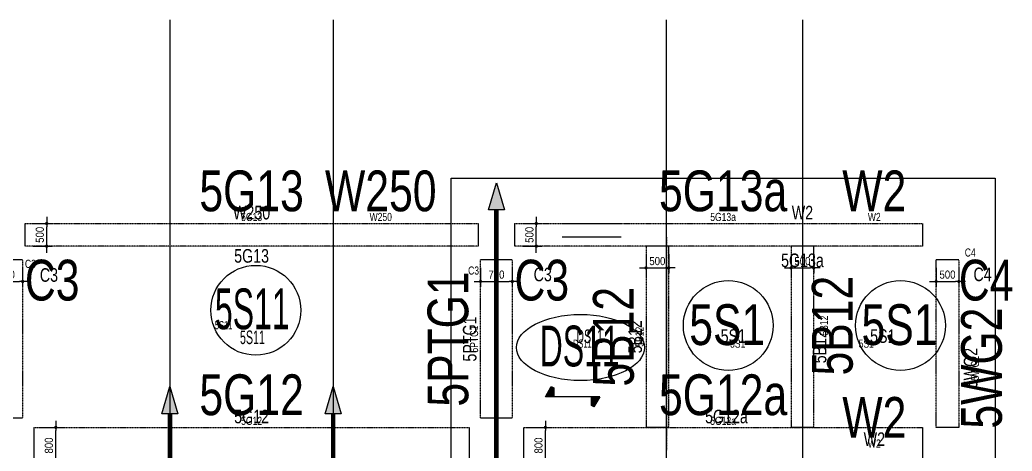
# Model space of a CAD drawing. Header units: millimetres. Extents: x 90970 to 179136, y 102485 to 153500.
# Drawn here: x 156642 to 178530, y 143980 to 153500 of the extents above; entities that cross this region are included whole.
import ezdxf
from ezdxf.enums import TextEntityAlignment as Align

# ---------------------------------------------------------------- set-up
doc = ezdxf.new("R2010")
doc.units = ezdxf.units.MM
doc.linetypes.add('HID', pattern=[2.3, 1.5, -0.8])
doc.linetypes.add('HIDDEN2', pattern=[0.1875, 0.125, -0.0625])
doc.layers.get('Defpoints').update_dxf_attribs({"color": 159})
for name, color, linetype in [('^DECK', 130, 'Continuous'), ('A-CEN', 1, 'Continuous'), ('A-OPEN', 1, 'Continuous'), ('BEAM-TEXT', 4, 'Continuous'), ('BEAM-TEXT @ 100', 4, 'Continuous'), ('BEAM-TEXT @ 300', 4, 'Continuous'), ('BEAM-TEXT @ 60', 4, 'Continuous'), ('COLUMN-TEXT', 2, 'Continuous'), ('COLUMN-TEXT @ 100', 2, 'Continuous'), ('COLUMN-TEXT @ 300', 2, 'Continuous'), ('COLUMN-TEXT @ 60', 2, 'Continuous'), ('DECK-PL', 4, 'Continuous'), ('DECK-SLAB', 4, 'Continuous'), ('DECK-SLAB @ 100', 4, 'Continuous'), ('DECK-SLAB @ 300', 4, 'Continuous'), ('DECK-SLAB @ 60', 4, 'Continuous'), ('GIRDER-TEXT', 7, 'Continuous'), ('GIRDER-TEXT @ 100', 7, 'Continuous'), ('GIRDER-TEXT @ 300', 7, 'Continuous'), ('GIRDER-TEXT @ 60', 7, 'Continuous'), ('PT', 251, 'Continuous'), ('TXT-SLAB', 6, 'Continuous'), ('TXT-SLAB @ 100', 6, 'Continuous'), ('TXT-SLAB @ 300', 6, 'Continuous'), ('TXT-SLAB @ 60', 6, 'Continuous'), ('WALL-TEXT', 6, 'Continuous'), ('WALL-TEXT @ 100', 6, 'Continuous'), ('WALL-TEXT @ 300', 6, 'Continuous'), ('WALL-TEXT @ 60', 6, 'Continuous'), ('보(beam)', 4, 'HID'), ('보(girder)', 7, 'HID'), ('슬래브라인', 7, 'Continuous')]:
    doc.layers.add(name, color=color, linetype=linetype)
doc.layers.add('NOPLOT', color=191, linetype='Continuous', plot=False)
doc.styles.add('Gdim', font='Dotum.ttf', dxfattribs={"width": 0.9})
doc.styles.add('Gtx', font='Dotum.ttf')
doc.dimstyles.new('Gdim200', dxfattribs={"dimscale": 200, "dimtxt": 3, "dimasz": 1.2, "dimexe": 2, "dimexo": 3, "dimgap": 1, "dimtad": 1, "dimdsep": 46, "dimlunit": 6, "dimtxsty": 'Gdim', "dimblk1": '_CIDOT', "dimblk2": '_CIDOT', "dimsah": 1, "dimcen": 2.5, "dimdle": 2, "dimclrd": 1, "dimclre": 1, "dimclrt": 3, "dimazin": 2, "dimtfac": 1, "dimtix": 1, "dimtmove": 2, "dimatfit": 3, "dimldrblk": '_CIDOT', "dimfxl": 0, "dimtolj": 1, "dimtzin": 0, "dimarcsym": 0})

# ---------------------------------------------------------------- blocks, each defined once
blk = doc.blocks.new('_CIDOT')
at = {"color": 0, "linetype": 'ByBlock'}
blk.add_line((2, 0), (-1, 0), dxfattribs=at)
at = {"color": 0, "linetype": 'ByBlock', "const_width": 0.5}
blk.add_lwpolyline([(-0.25, 0, 1), (0.25, 0, 1)], format="xyb", close=True, dxfattribs=at)
blk = doc.blocks.new('*D299')
at = {"layer": 'Defpoints', "color": 155, "lineweight": -2, "transparency": 16777216}
for p, q in [((-1725, 650), (-1305, 650)), ((-1425, 222), (-1425, 578)), ((-1725, 150), (-1305, 150))]:
    blk.add_line(p, q, dxfattribs=at)
at = {"layer": 'Defpoints', "color": 0, "transparency": 16777216}
for p in [(-1905, 650), (-1425, 650), (-1905, 150)]:
    blk.add_point(p, dxfattribs=at)
at = {"layer": 'Defpoints', "color": 155, "lineweight": -2, "transparency": 16777216, "xscale": 71.99999999999994, "yscale": 71.99999999999994, "zscale": 71.99999999999994}
for p, rotation in [((-1425, 650), 90), ((-1425, 150), 270)]:
    blk.add_blockref('_CIDOT', p, dxfattribs=dict(at, rotation=rotation))
at = {"layer": 'Defpoints', "color": 3, "transparency": 16777216, "insert": (-1576, 400), "char_height": 180, "attachment_point": 5, "rotation": 90, "style": 'Gdim'}
blk.add_mtext('\\A1;{\\C155;500}', dxfattribs=at)
blk = doc.blocks.new('*D279')
at = {"layer": 'Defpoints', "color": 155, "lineweight": -2, "transparency": 16777216}
for p, q in [((-1825, 750), (-1405, 750)), ((-1525, 122), (-1525, 678)), ((-1825, 50), (-1405, 50))]:
    blk.add_line(p, q, dxfattribs=at)
at = {"layer": 'Defpoints', "color": 0, "transparency": 16777216}
for p in [(-2005, 750), (-1525, 750), (-2005, 50)]:
    blk.add_point(p, dxfattribs=at)
at = {"layer": 'Defpoints', "color": 155, "lineweight": -2, "transparency": 16777216, "xscale": 71.99999999999994, "yscale": 71.99999999999994, "zscale": 71.99999999999994}
for p, rotation in [((-1525, 750), 90), ((-1525, 50), 270)]:
    blk.add_blockref('_CIDOT', p, dxfattribs=dict(at, rotation=rotation))
at = {"layer": 'Defpoints', "color": 3, "transparency": 16777216, "insert": (-1676, 400), "char_height": 180, "attachment_point": 5, "rotation": 90, "style": 'Gdim'}
blk.add_mtext('\\A1;{\\C155;700}', dxfattribs=at)
blk = doc.blocks.new('*D303')
at = {"layer": 'Defpoints', "color": 155, "lineweight": -2, "transparency": 16777216}
for p, q in [((-1725, 650), (-1305, 650)), ((-1425, 222), (-1425, 578)), ((-1725, 150), (-1305, 150))]:
    blk.add_line(p, q, dxfattribs=at)
at = {"layer": 'Defpoints', "color": 0, "transparency": 16777216}
for p in [(-1905, 650), (-1425, 650), (-1905, 150)]:
    blk.add_point(p, dxfattribs=at)
at = {"layer": 'Defpoints', "color": 155, "lineweight": -2, "transparency": 16777216, "xscale": 71.99999999999994, "yscale": 71.99999999999994, "zscale": 71.99999999999994}
for p, rotation in [((-1425, 650), 90), ((-1425, 150), 270)]:
    blk.add_blockref('_CIDOT', p, dxfattribs=dict(at, rotation=rotation))
at = {"layer": 'Defpoints', "color": 3, "transparency": 16777216, "insert": (-1576, 400), "char_height": 180, "attachment_point": 5, "rotation": 90, "style": 'Gdim'}
blk.add_mtext('\\A1;{\\C155;500}', dxfattribs=at)
blk = doc.blocks.new('*D301')
at = {"layer": 'Defpoints', "color": 155, "lineweight": -2, "transparency": 16777216}
for p, q in [((-1725, 650), (-1305, 650)), ((-1425, 222), (-1425, 578)), ((-1725, 150), (-1305, 150))]:
    blk.add_line(p, q, dxfattribs=at)
at = {"layer": 'Defpoints', "color": 0, "transparency": 16777216}
for p in [(-1905, 650), (-1425, 650), (-1905, 150)]:
    blk.add_point(p, dxfattribs=at)
at = {"layer": 'Defpoints', "color": 155, "lineweight": -2, "transparency": 16777216, "xscale": 71.99999999999994, "yscale": 71.99999999999994, "zscale": 71.99999999999994}
for p, rotation in [((-1425, 650), 90), ((-1425, 150), 270)]:
    blk.add_blockref('_CIDOT', p, dxfattribs=dict(at, rotation=rotation))
at = {"layer": 'Defpoints', "color": 3, "transparency": 16777216, "insert": (-1576, 400), "char_height": 180, "attachment_point": 5, "rotation": 90, "style": 'Gdim'}
blk.add_mtext('\\A1;{\\C155;500}', dxfattribs=at)
blk = doc.blocks.new('*D305')
at = {"layer": 'Defpoints', "color": 155, "lineweight": -2, "transparency": 16777216}
for p, q in [((-1725, 800), (-1305, 800)), ((-1425, 72), (-1425, 728)), ((-1725, 0), (-1305, 0))]:
    blk.add_line(p, q, dxfattribs=at)
at = {"layer": 'Defpoints', "color": 0, "transparency": 16777216}
for p in [(-1905, 800), (-1425, 800), (-1905, 0)]:
    blk.add_point(p, dxfattribs=at)
at = {"layer": 'Defpoints', "color": 155, "lineweight": -2, "transparency": 16777216, "xscale": 71.99999999999994, "yscale": 71.99999999999994, "zscale": 71.99999999999994}
for p, rotation in [((-1425, 800), 90), ((-1425, 0), 270)]:
    blk.add_blockref('_CIDOT', p, dxfattribs=dict(at, rotation=rotation))
at = {"layer": 'Defpoints', "color": 3, "transparency": 16777216, "insert": (-1576, 400), "char_height": 180, "attachment_point": 5, "rotation": 90, "style": 'Gdim'}
blk.add_mtext('\\A1;{\\C155;800}', dxfattribs=at)
blk = doc.blocks.new('*D315')
at = {"layer": 'Defpoints', "color": 155, "lineweight": -2, "transparency": 16777216}
for p, q in [((-1725, 800), (-1305, 800)), ((-1425, 72), (-1425, 728)), ((-1725, 0), (-1305, 0))]:
    blk.add_line(p, q, dxfattribs=at)
at = {"layer": 'Defpoints', "color": 0, "transparency": 16777216}
for p in [(-1905, 800), (-1425, 800), (-1905, 0)]:
    blk.add_point(p, dxfattribs=at)
at = {"layer": 'Defpoints', "color": 155, "lineweight": -2, "transparency": 16777216, "xscale": 71.99999999999994, "yscale": 71.99999999999994, "zscale": 71.99999999999994}
for p, rotation in [((-1425, 800), 90), ((-1425, 0), 270)]:
    blk.add_blockref('_CIDOT', p, dxfattribs=dict(at, rotation=rotation))
at = {"layer": 'Defpoints', "color": 3, "transparency": 16777216, "insert": (-1576, 400), "char_height": 180, "attachment_point": 5, "rotation": 90, "style": 'Gdim'}
blk.add_mtext('\\A1;{\\C155;800}', dxfattribs=at)
blk = doc.blocks.new('*U1035')
at = {"layer": 'COLUMN-TEXT @ 100', "color": 3, "style": 'Gtx', "width": 0.8}
blk.add_text('C3', height=300, dxfattribs=at).set_placement((157083, 148018), align=Align.TOP_LEFT)
at = {"layer": 'COLUMN-TEXT @ 300', "color": 3, "style": 'Gtx', "width": 0.8}
blk.add_text('C3', height=900, dxfattribs=at).set_placement((156754, 148205), align=Align.TOP_LEFT)
at = {"layer": 'COLUMN-TEXT @ 60', "color": 3, "style": 'Gtx', "width": 0.8}
blk.add_text('C3', height=180, dxfattribs=at).set_placement((156754, 148205), align=Align.TOP_LEFT)
blk = doc.blocks.new('*U1036')
at = {"layer": 'COLUMN-TEXT @ 100', "color": 3, "style": 'Gtx', "width": 0.8}
blk.add_text('C3', height=300, dxfattribs=at).set_placement((167975, 148030), align=Align.TOP_LEFT)
at = {"layer": 'COLUMN-TEXT @ 300', "color": 3, "style": 'Gtx', "width": 0.8}
blk.add_text('C3', height=900, dxfattribs=at).set_placement((167554, 148205), align=Align.TOP_LEFT)
at = {"layer": 'COLUMN-TEXT @ 60', "color": 3, "style": 'Gtx', "width": 0.8}
blk.add_text('C3', height=180, dxfattribs=at).set_placement((166530, 148057), align=Align.TOP_LEFT)
blk = doc.blocks.new('*U1058')
at = {"layer": 'GIRDER-TEXT @ 100', "style": 'Gtx', "width": 0.8}
blk.add_text('5G12', height=300, dxfattribs=at).set_placement((161754, 144505), align=Align.BOTTOM_CENTER)
at = {"layer": 'GIRDER-TEXT @ 300', "style": 'Gtx', "width": 0.8}
blk.add_text('5G12', height=900, dxfattribs=at).set_placement((161754, 144505), align=Align.BOTTOM_CENTER)
at = {"layer": 'GIRDER-TEXT @ 60', "style": 'Gtx', "width": 0.8}
blk.add_text('5G12', height=180, dxfattribs=at).set_placement((161754, 144505), align=Align.BOTTOM_CENTER)
blk = doc.blocks.new('*U1059')
at = {"layer": 'GIRDER-TEXT @ 100', "style": 'Gtx', "width": 0.8}
blk.add_text('5G12a', height=300, dxfattribs=at).set_placement((172228, 144505), align=Align.BOTTOM_CENTER)
at = {"layer": 'GIRDER-TEXT @ 300', "style": 'Gtx', "width": 0.8}
blk.add_text('5G12a', height=900, dxfattribs=at).set_placement((172154, 144505), align=Align.BOTTOM_CENTER)
at = {"layer": 'GIRDER-TEXT @ 60', "style": 'Gtx', "width": 0.8}
blk.add_text('5G12a', height=180, dxfattribs=at).set_placement((172154, 144505), align=Align.BOTTOM_CENTER)
blk = doc.blocks.new('*U1066')
at = {"layer": 'GIRDER-TEXT @ 100', "style": 'Gtx', "width": 0.8}
blk.add_text('5G13', height=300, dxfattribs=at).set_placement((161754, 148050), align=Align.BOTTOM_CENTER)
at = {"layer": 'GIRDER-TEXT @ 300', "style": 'Gtx', "width": 0.8}
blk.add_text('5G13', height=900, dxfattribs=at).set_placement((161754, 149005), align=Align.BOTTOM_CENTER)
at = {"layer": 'GIRDER-TEXT @ 60', "style": 'Gtx', "width": 0.8}
blk.add_text('5G13', height=180, dxfattribs=at).set_placement((161754, 149005), align=Align.BOTTOM_CENTER)
blk = doc.blocks.new('*U1067')
at = {"layer": 'GIRDER-TEXT @ 100', "style": 'Gtx', "width": 0.8}
blk.add_text('5G13a', height=300, dxfattribs=at).set_placement((173904, 147952), align=Align.BOTTOM_CENTER)
at = {"layer": 'GIRDER-TEXT @ 300', "style": 'Gtx', "width": 0.8}
blk.add_text('5G13a', height=900, dxfattribs=at).set_placement((172154, 149005), align=Align.BOTTOM_CENTER)
at = {"layer": 'GIRDER-TEXT @ 60', "style": 'Gtx', "width": 0.8}
blk.add_text('5G13a', height=180, dxfattribs=at).set_placement((172154, 149005), align=Align.BOTTOM_CENTER)
blk = doc.blocks.new('*U1086')
at = {"layer": 'GIRDER-TEXT @ 100', "style": 'Gtx', "width": 0.8}
blk.add_text('5PTG1', height=300, rotation=90, dxfattribs=at).set_placement((166804, 146455), align=Align.BOTTOM_CENTER)
at = {"layer": 'GIRDER-TEXT @ 300', "style": 'Gtx', "width": 0.8}
blk.add_text('5PTG1', height=900, rotation=90, dxfattribs=at).set_placement((166804, 146455), align=Align.BOTTOM_CENTER)
at = {"layer": 'GIRDER-TEXT @ 60', "style": 'Gtx', "width": 0.8}
blk.add_text('5PTG1', height=180, rotation=90, dxfattribs=at).set_placement((166804, 146455), align=Align.BOTTOM_CENTER)
blk = doc.blocks.new('*D271')
at = {"layer": 'Defpoints', "color": 155, "lineweight": -2, "transparency": 16777216}
for p, q in [((-888, 550), (-468, 550)), ((-588, 122), (-588, 478)), ((-888, 50), (-468, 50))]:
    blk.add_line(p, q, dxfattribs=at)
at = {"layer": 'Defpoints', "color": 0, "transparency": 16777216}
for p in [(-1068, 550), (-588, 550), (-1068, 50)]:
    blk.add_point(p, dxfattribs=at)
at = {"layer": 'Defpoints', "color": 155, "lineweight": -2, "transparency": 16777216, "xscale": 71.99999999999994, "yscale": 71.99999999999994, "zscale": 71.99999999999994}
for p, rotation in [((-588, 550), 90), ((-588, 50), 270)]:
    blk.add_blockref('_CIDOT', p, dxfattribs=dict(at, rotation=rotation))
at = {"layer": 'Defpoints', "color": 3, "transparency": 16777216, "insert": (-738, 300), "char_height": 180, "attachment_point": 5, "rotation": 90, "style": 'Gdim'}
blk.add_mtext('\\A1;{\\C155;500}', dxfattribs=at)
blk = doc.blocks.new('*U1110')
at = {"layer": 'BEAM-TEXT @ 100', "style": 'Gtx', "width": 0.8}
blk.add_text('5B12', height=300, rotation=90, dxfattribs=at).set_placement((170454, 146505), align=Align.BOTTOM_CENTER)
at = {"layer": 'BEAM-TEXT @ 300', "style": 'Gtx', "width": 0.8}
blk.add_text('5B12', height=900, rotation=90, dxfattribs=at).set_placement((170454, 146505), align=Align.BOTTOM_CENTER)
at = {"layer": 'BEAM-TEXT @ 60', "style": 'Gtx', "width": 0.8}
blk.add_text('5B12', height=180, rotation=90, dxfattribs=at).set_placement((170454, 146505), align=Align.BOTTOM_CENTER)
blk = doc.blocks.new('*U1120')
at = {"layer": 'WALL-TEXT @ 100', "style": 'Gtx', "width": 0.8}
blk.add_text('W2', height=300, dxfattribs=at).set_placement((173904, 149005, 0), align=Align.BOTTOM_CENTER)
at = {"layer": 'WALL-TEXT @ 300', "style": 'Gtx', "width": 0.8}
blk.add_text('W2', height=900, dxfattribs=at).set_placement((175489, 149005, 0), align=Align.BOTTOM_CENTER)
at = {"layer": 'WALL-TEXT @ 60', "style": 'Gtx', "width": 0.8}
blk.add_text('W2', height=180, dxfattribs=at).set_placement((175489, 149005, 0), align=Align.BOTTOM_CENTER)
blk = doc.blocks.new('*U1150')
at = {"layer": 'WALL-TEXT @ 100', "style": 'Gtx', "width": 0.8}
blk.add_text('W2', height=300, dxfattribs=at).set_placement((175490, 144005, 0), align=Align.BOTTOM_CENTER)
at = {"layer": 'WALL-TEXT @ 300', "style": 'Gtx', "width": 0.8}
blk.add_text('W2', height=900, dxfattribs=at).set_placement((175490, 144005, 0), align=Align.BOTTOM_CENTER)
at = {"layer": 'WALL-TEXT @ 60', "style": 'Gtx', "width": 0.8}
blk.add_text('W2', height=180, dxfattribs=at).set_placement((175490, 144005, 0), align=Align.BOTTOM_CENTER)
blk = doc.blocks.new('*U1198')
at = {"layer": 'WALL-TEXT @ 100', "style": 'Gtx', "width": 0.8}
blk.add_text('W250', height=300, dxfattribs=at).set_placement((161754, 149005, 0), align=Align.BOTTOM_CENTER)
at = {"layer": 'WALL-TEXT @ 300', "style": 'Gtx', "width": 0.8}
blk.add_text('W250', height=900, dxfattribs=at).set_placement((164603, 149005, 0), align=Align.BOTTOM_CENTER)
at = {"layer": 'WALL-TEXT @ 60', "style": 'Gtx', "width": 0.8}
blk.add_text('W250', height=180, dxfattribs=at).set_placement((164603, 149005, 0), align=Align.BOTTOM_CENTER)
blk = doc.blocks.new('*U1218')
at = {"layer": 'COLUMN-TEXT @ 100', "color": 3, "style": 'Gtx', "width": 0.8}
blk.add_text('C4', height=300, dxfattribs=at).set_placement((177677, 148032), align=Align.TOP_LEFT)
at = {"layer": 'COLUMN-TEXT @ 300', "color": 3, "style": 'Gtx', "width": 0.8}
blk.add_text('C4', height=900, dxfattribs=at).set_placement((177354, 148205), align=Align.TOP_LEFT)
at = {"layer": 'COLUMN-TEXT @ 60', "color": 3, "style": 'Gtx', "width": 0.8}
blk.add_text('C4', height=180, dxfattribs=at).set_placement((177485, 148455), align=Align.TOP_LEFT)
blk = doc.blocks.new('*U1255')
at = {"layer": 'TXT-SLAB @ 100', "style": 'Gtx', "width": 0.6}
blk.add_text('5S11', height=300, dxfattribs=at).set_placement((161498, 146343))
at = {"layer": 'TXT-SLAB @ 300', "style": 'Gtx', "width": 0.6}
blk.add_text('5S11', height=900, dxfattribs=at).set_placement((160944, 146671))
at = {"layer": 'TXT-SLAB @ 60', "style": 'Gtx', "width": 0.6}
blk.add_text('5S11', height=180, dxfattribs=at).set_placement((160944, 146671))
blk = doc.blocks.new('*U1256')
at = {"layer": 'TXT-SLAB @ 100', "style": 'Gtx', "width": 0.8}
blk.add_text('5S1', height=300, dxfattribs=at).set_placement((172100, 146371))
at = {"layer": 'TXT-SLAB @ 300', "style": 'Gtx', "width": 0.8}
blk.add_text('5S1', height=900, dxfattribs=at).set_placement((171408, 146322))
at = {"layer": 'TXT-SLAB @ 60', "style": 'Gtx', "width": 0.8}
blk.add_text('5S1', height=180, dxfattribs=at).set_placement((172308, 146264))
blk = doc.blocks.new('*U1303')
at = {"layer": 'DECK-SLAB @ 100', "style": 'Gtx', "width": 0.6}
blk.add_text('DS11', height=300, dxfattribs=at).set_placement((168916, 146365, 0))
at = {"layer": 'DECK-SLAB @ 300', "style": 'Gtx', "width": 0.6}
blk.add_text('DS11', height=900, dxfattribs=at).set_placement((168107, 145851, 0))
at = {"layer": 'DECK-SLAB @ 60', "style": 'Gtx', "width": 0.6}
blk.add_text('DS11', height=180, dxfattribs=at).set_placement((168844, 146264, 0))
blk = doc.blocks.new('A$C58C40D4B')
at = {"layer": 'DECK-PL'}
for points in [[(600, 2), (471, 228), (415, 196), (415, 2)], [(-600, 2), (-471, -223), (-415, -192), (-415, 2)]]:
    blk.add_hatch(color=256, dxfattribs=at).paths.add_polyline_path(points)
blk.add_line((-600, 2), (600, 2), dxfattribs=at)
for points in [[(600, 2), (471, 228), (415, 196), (415, 2), (415, 2), (471, 2), (600, 2)], [(-600, 2), (-471, -223), (-415, -192), (-415, 2), (-415, 2), (-471, 2), (-600, 2)]]:
    blk.add_lwpolyline(points, dxfattribs=at)
blk = doc.blocks.new('*D265')
at = {"layer": 'Defpoints', "color": 155, "lineweight": -2, "transparency": 16777216}
for p, q in [((-888, 550), (-468, 550)), ((-588, 122), (-588, 478)), ((-888, 50), (-468, 50))]:
    blk.add_line(p, q, dxfattribs=at)
at = {"layer": 'Defpoints', "color": 0, "transparency": 16777216}
for p in [(-1068, 550), (-588, 550), (-1068, 50)]:
    blk.add_point(p, dxfattribs=at)
at = {"layer": 'Defpoints', "color": 155, "lineweight": -2, "transparency": 16777216, "xscale": 71.99999999999994, "yscale": 71.99999999999994, "zscale": 71.99999999999994}
for p, rotation in [((-588, 550), 90), ((-588, 50), 270)]:
    blk.add_blockref('_CIDOT', p, dxfattribs=dict(at, rotation=rotation))
at = {"layer": 'Defpoints', "color": 3, "transparency": 16777216, "insert": (-738, 300), "char_height": 180, "attachment_point": 5, "rotation": 90, "style": 'Gdim'}
blk.add_mtext('\\A1;{\\C155;500}', dxfattribs=at)
blk = doc.blocks.new('*U1341')
at = {"layer": 'BEAM-TEXT @ 100', "style": 'Gtx', "width": 0.8}
blk.add_text('5B12', height=300, rotation=90, dxfattribs=at).set_placement((174522, 146285), align=Align.BOTTOM_CENTER)
at = {"layer": 'BEAM-TEXT @ 300', "style": 'Gtx', "width": 0.8}
blk.add_text('5B12', height=900, rotation=90, dxfattribs=at).set_placement((175283, 146751), align=Align.BOTTOM_CENTER)
at = {"layer": 'BEAM-TEXT @ 60', "style": 'Gtx', "width": 0.8}
blk.add_text('5B12', height=180, rotation=90, dxfattribs=at).set_placement((174522, 146751), align=Align.BOTTOM_CENTER)
blk = doc.blocks.new('*U1347')
at = {"layer": 'GIRDER-TEXT @ 100', "style": 'Gtx', "width": 0.8}
blk.add_text('5WG2', height=300, rotation=90, dxfattribs=at).set_placement((177853, 145813), align=Align.BOTTOM_CENTER)
at = {"layer": 'GIRDER-TEXT @ 300', "style": 'Gtx', "width": 0.8}
blk.add_text('5WG2', height=900, rotation=90, dxfattribs=at).set_placement((178574, 145813), align=Align.BOTTOM_CENTER)
at = {"layer": 'GIRDER-TEXT @ 60', "style": 'Gtx', "width": 0.8}
blk.add_text('5WG2', height=180, rotation=90, dxfattribs=at).set_placement((177853, 145813), align=Align.BOTTOM_CENTER)
blk = doc.blocks.new('*U1348')
at = {"layer": 'TXT-SLAB @ 100', "style": 'Gtx', "width": 0.8}
blk.add_text('5S1', height=300, dxfattribs=at).set_placement((175397, 146371))
at = {"layer": 'TXT-SLAB @ 300', "style": 'Gtx', "width": 0.8}
blk.add_text('5S1', height=900, dxfattribs=at).set_placement((175207, 146322))
at = {"layer": 'TXT-SLAB @ 60', "style": 'Gtx', "width": 0.8}
blk.add_text('5S1', height=180, dxfattribs=at).set_placement((175144, 146264))
blk = doc.blocks.new('*U300')
at = {"layer": 'Defpoints'}
for p, q in [((-1905.451, 650), (-1905.451, 150)), ((1794.548, 650), (1794.548, 150))]:
    blk.add_line(p, q, dxfattribs=at)
at = {"layer": '보(girder)'}
for p, q in [((-1905.451, 650), (1794.548, 650)), ((1794.548, 150), (-1905.451, 150))]:
    blk.add_line(p, q, dxfattribs=at)
at = {"layer": 'Defpoints'}
dim = blk.add_linear_dim(base=(-1425.451, 650), p1=(-1905.451, 150), p2=(-1905.451, 650), angle=90, text='{\\C155;<>}', dimstyle='Gdim200', override={"dimscale": 60, "dimzin": 8, "dimclrd": 155, "dimclre": 155}, dxfattribs=at)
dim.commit()
dim.dimension.update_dxf_attribs({"geometry": '*D299', "text_midpoint": (-1575.573, 400)})
blk = doc.blocks.new('*U280')
at = {"layer": 'Defpoints'}
for p, q in [((-2005.451, 750), (-2005.451, 50)), ((1494.549, 750), (1494.549, 50))]:
    blk.add_line(p, q, dxfattribs=at)
at = {"layer": '보(girder)'}
for p, q in [((-2005.451, 750), (1494.549, 750)), ((1494.549, 50), (-2005.451, 50))]:
    blk.add_line(p, q, dxfattribs=at)
at = {"layer": 'Defpoints'}
dim = blk.add_linear_dim(base=(-1525.451, 750), p1=(-2005.451, 50), p2=(-2005.451, 750), angle=90, text='{\\C155;<>}', dimstyle='Gdim200', override={"dimscale": 60, "dimzin": 8, "dimclrd": 155, "dimclre": 155}, dxfattribs=at)
dim.commit()
dim.dimension.update_dxf_attribs({"geometry": '*D279', "text_midpoint": (-1675.573, 400)})
blk = doc.blocks.new('*U304')
at = {"layer": 'Defpoints'}
for p, q in [((-1905.451, 650), (-1905.451, 150)), ((8094.549, 650), (8094.549, 150))]:
    blk.add_line(p, q, dxfattribs=at)
at = {"layer": '보(girder)'}
for p, q in [((-1905.451, 650), (8094.549, 650)), ((8094.549, 150), (-1905.451, 150))]:
    blk.add_line(p, q, dxfattribs=at)
at = {"layer": 'Defpoints'}
dim = blk.add_linear_dim(base=(-1425.451, 650), p1=(-1905.451, 150), p2=(-1905.451, 650), angle=90, text='{\\C155;<>}', dimstyle='Gdim200', override={"dimscale": 60, "dimzin": 8, "dimclrd": 155, "dimclre": 155}, dxfattribs=at)
dim.commit()
dim.dimension.update_dxf_attribs({"geometry": '*D303', "text_midpoint": (-1575.573, 400)})
blk = doc.blocks.new('*U302')
at = {"layer": 'Defpoints'}
for p, q in [((-1905.451, 650), (-1905.451, 150)), ((7094.549, 650), (7094.549, 150))]:
    blk.add_line(p, q, dxfattribs=at)
at = {"layer": '보(girder)'}
for p, q in [((-1905.451, 650), (7094.549, 650)), ((7094.549, 150), (-1905.451, 150))]:
    blk.add_line(p, q, dxfattribs=at)
at = {"layer": 'Defpoints'}
dim = blk.add_linear_dim(base=(-1425.451, 650), p1=(-1905.451, 150), p2=(-1905.451, 650), angle=90, text='{\\C155;<>}', dimstyle='Gdim200', override={"dimscale": 60, "dimzin": 8, "dimclrd": 155, "dimclre": 155}, dxfattribs=at)
dim.commit()
dim.dimension.update_dxf_attribs({"geometry": '*D301', "text_midpoint": (-1575.573, 400)})
blk = doc.blocks.new('*U306')
at = {"layer": 'Defpoints'}
for p, q in [((-1905.451, 800), (-1905.451, 0)), ((6894.549, 800), (6894.549, 0))]:
    blk.add_line(p, q, dxfattribs=at)
at = {"layer": '보(girder)'}
for p, q in [((-1905.451, 800), (6894.549, 800)), ((6894.549, 0), (-1905.451, 0))]:
    blk.add_line(p, q, dxfattribs=at)
at = {"layer": 'Defpoints'}
dim = blk.add_linear_dim(base=(-1425.451, 800), p1=(-1905.451, 0), p2=(-1905.451, 800), angle=90, text='{\\C155;<>}', dimstyle='Gdim200', override={"dimscale": 60, "dimzin": 8, "dimclrd": 155, "dimclre": 155}, dxfattribs=at)
dim.commit()
dim.dimension.update_dxf_attribs({"geometry": '*D305', "text_midpoint": (-1575.573, 400)})
blk = doc.blocks.new('*U316')
at = {"layer": 'Defpoints'}
for p, q in [((-1905.451, 800), (-1905.451, 0)), ((7694.549, 800), (7694.549, 0))]:
    blk.add_line(p, q, dxfattribs=at)
at = {"layer": '보(girder)'}
for p, q in [((-1905.451, 800), (7694.549, 800)), ((7694.549, 0), (-1905.451, 0))]:
    blk.add_line(p, q, dxfattribs=at)
at = {"layer": 'Defpoints'}
dim = blk.add_linear_dim(base=(-1425.451, 800), p1=(-1905.451, 0), p2=(-1905.451, 800), angle=90, text='{\\C155;<>}', dimstyle='Gdim200', override={"dimscale": 60, "dimzin": 8, "dimclrd": 155, "dimclre": 155}, dxfattribs=at)
dim.commit()
dim.dimension.update_dxf_attribs({"geometry": '*D315', "text_midpoint": (-1575.573, 400)})
blk = doc.blocks.new('*U272')
at = {"layer": 'Defpoints'}
for p, q in [((-1067.879, 550), (-1067.879, 50)), ((2932.121, 550), (2932.121, 50))]:
    blk.add_line(p, q, dxfattribs=at)
at = {"layer": '보(beam)'}
for p, q in [((2932.121, 550), (-1067.879, 550)), ((-1067.879, 50), (2932.121, 50))]:
    blk.add_line(p, q, dxfattribs=at)
at = {"layer": 'Defpoints'}
dim = blk.add_linear_dim(base=(-587.879, 550), p1=(-1067.879, 50), p2=(-1067.879, 550), angle=90, text='{\\C155;<>}', dimstyle='Gdim200', override={"dimscale": 60, "dimzin": 8, "dimclrd": 155, "dimclre": 155}, dxfattribs=at)
dim.commit()
dim.dimension.update_dxf_attribs({"geometry": '*D271', "text_midpoint": (-738.001, 300)})
blk = doc.blocks.new('*U266')
at = {"layer": 'Defpoints'}
for p, q in [((-1067.879, 550), (-1067.879, 50)), ((2932.121, 550), (2932.121, 50))]:
    blk.add_line(p, q, dxfattribs=at)
at = {"layer": '보(beam)'}
for p, q in [((2932.121, 550), (-1067.879, 550)), ((-1067.879, 50), (2932.121, 50))]:
    blk.add_line(p, q, dxfattribs=at)
at = {"layer": 'Defpoints'}
dim = blk.add_linear_dim(base=(-587.879, 550), p1=(-1067.879, 50), p2=(-1067.879, 550), angle=90, text='{\\C155;<>}', dimstyle='Gdim200', override={"dimscale": 60, "dimzin": 8, "dimclrd": 155, "dimclre": 155}, dxfattribs=at)
dim.commit()
dim.dimension.update_dxf_attribs({"geometry": '*D265', "text_midpoint": (-738.001, 300)})

msp = doc.modelspace()

# ---------------------------------------------------------------- hatches: boundary and pattern name
at = {"layer": 'PT'}
h = msp.add_hatch(color=256, dxfattribs=at)
h.dxf.hatch_style = 1
h.paths.add_polyline_path([(167154, 149905), (167330, 149305), (166977, 149305)])
h = msp.add_hatch(color=256, dxfattribs=at)
h.dxf.hatch_style = 1
h.paths.add_polyline_path([(159954, 145405), (160130, 144805), (159777, 144805)])
h = msp.add_hatch(color=256, dxfattribs=at)
h.dxf.hatch_style = 1
h.paths.add_polyline_path([(163554, 145405), (163730, 144805), (163377, 144805)])

# ---------------------------------------------------------------- linework, layer by layer
at = {"layer": '^DECK', "color": 0}
for centre in [(161846, 147089), (172268, 146754), (176067, 146754)]:
    msp.add_circle(centre, 991, dxfattribs=at)
msp.add_ellipse((169008, 146268), major_axis=(1412, 0), ratio=0.516176, dxfattribs=at)
at = {"layer": 'A-CEN'}
for p, q in [((159954, 153500), (159954, 110772)), ((163554, 153500), (163554, 110772)), ((170904, 135705), (170904, 153500)), ((173904, 153500), (173904, 134302))]:
    msp.add_line(p, q, dxfattribs=at)
at = {"layer": 'A-OPEN', "linetype": 'HID'}
msp.add_line((170904, 148705), (170904, 144005), dxfattribs=at)
at = {"layer": 'NOPLOT', "elevation": 0}
msp.add_lwpolyline([(166154, 150005), (178154, 150005), (178154, 122185), (166154, 122185)], close=True, dxfattribs=at)
at = {"layer": 'PT', "elevation": 0}
for points in [[(167154, 149905), (167330, 149305), (166977, 149305)], [(159954, 145405), (160130, 144805), (159777, 144805)], [(163554, 145405), (163730, 144805), (163377, 144805)]]:
    msp.add_lwpolyline(points, close=True, dxfattribs=at)
at = {"layer": 'PT', "linetype": 'HIDDEN2', "ltscale": 10, "const_width": 100, "elevation": 0}
for points in [[(167154, 149305), (167154, 106905)], [(159954, 144805), (159954, 111405)], [(163554, 144805), (163554, 111405)]]:
    msp.add_lwpolyline(points, dxfattribs=at)
at = {"layer": '슬래브라인'}
for p, q in [((168604, 149005), (169904, 149005)), ((169904, 148705), (168604, 148705))]:
    msp.add_line(p, q, dxfattribs=at)

# ---------------------------------------------------------------- block references
at = {"layer": 'BEAM-TEXT'}
for name in ['*U1341', '*U1110']:
    msp.add_blockref(name, (0, 0), dxfattribs=at)
at = {"layer": 'COLUMN-TEXT'}
for name in ['*U1218', '*U1035', '*U1036']:
    msp.add_blockref(name, (0, 0), dxfattribs=at)
at = {"layer": 'DECK-PL', "xscale": -1}
msp.add_blockref('A$C58C40D4B', (168834, 145179), dxfattribs=at)
at = {"layer": 'DECK-SLAB'}
msp.add_blockref('*U1303', (0, 0), dxfattribs=at)
at = {"layer": 'GIRDER-TEXT'}
for name in ['*U1066', '*U1067', '*U1086', '*U1347', '*U1058', '*U1059']:
    msp.add_blockref(name, (0, 0), dxfattribs=at)
at = {"layer": 'TXT-SLAB'}
for name in ['*U1255', '*U1256', '*U1348']:
    msp.add_blockref(name, (0, 0), dxfattribs=at)
at = {"layer": 'WALL-TEXT'}
for name in ['*U1198', '*U1120', '*U1150']:
    msp.add_blockref(name, (0, 0), dxfattribs=at)
at = {"layer": '보(beam)', "rotation": 270}
for name, p in [('*U272', (170404, 147437)), ('*U266', (173604, 147437))]:
    msp.add_blockref(name, p, dxfattribs=at)
at = {"layer": '보(girder)'}
for name, p in [('*U304', (158659, 148355)), ('*U302', (169459, 148355)), ('*U316', (158859, 143705)), ('*U306', (169659, 143705))]:
    msp.add_blockref(name, p, dxfattribs=at)
at = {"layer": '보(girder)', "rotation": 270}
for name, p in [('*U280', (155954, 146200)), ('*U280', (166754, 146200)), ('*U300', (176704, 146300))]:
    msp.add_blockref(name, p, dxfattribs=at)

doc.saveas('drawing.dxf')
